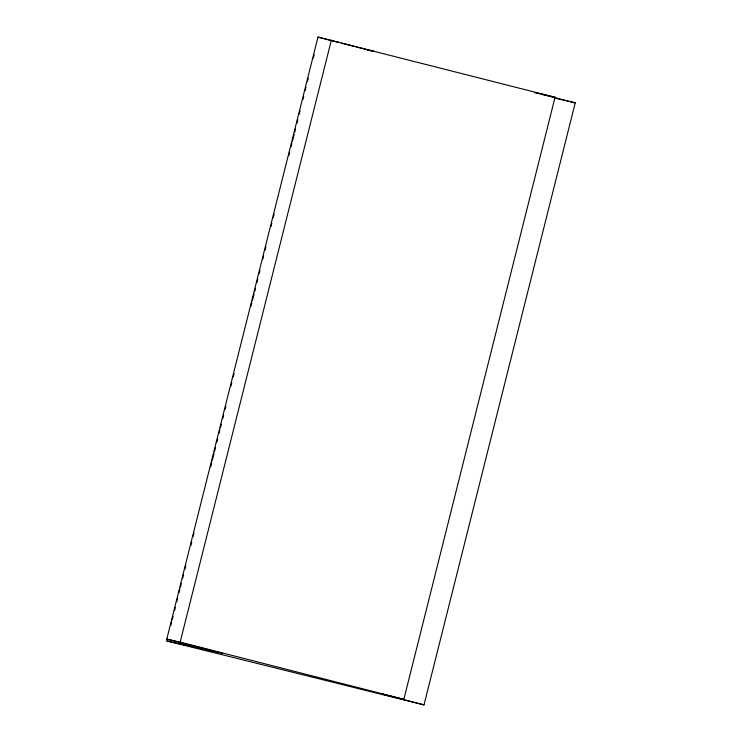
<?xml version="1.0" encoding="UTF-8"?>
<svg xmlns="http://www.w3.org/2000/svg" width="742" height="742" viewBox="0 0 742 742"><rect width="100%" height="100%" fill="white"/><g stroke="black" fill="none" stroke-linecap="round" stroke-linejoin="round"><path stroke-width="1.11" d="M167.479 638.741L166.913 640.995L222.693 653.442L166.764 639.15L317.993 37.1L555.062 97.258L403.843 699.316L382.687 694.197L424.007 704.9L575.236 102.85L550.629 96.608M170.864 625.265L171.708 621.898M172.274 619.653L173.118 616.277M174.528 610.666L175.372 607.29M176.781 601.679L177.635 598.312M179.045 592.691L179.889 589.324M180.454 587.08L181.298 583.704M182.708 578.092L183.552 574.725M184.971 569.105L185.815 565.738M190.889 545.518L191.742 542.152M193.152 536.531L193.996 533.164M210.645 466.894L211.767 462.396M212.333 460.151L214.03 453.408M214.596 451.164L215.44 447.797M216.85 442.176L217.694 438.81M219.103 433.198L219.957 429.822M220.513 427.577L221.366 424.211M222.776 418.59L223.62 415.223M225.03 409.603L225.874 406.236M230.957 386.016L231.801 382.649M233.211 377.029L234.055 373.662M250.991 306.27L251.835 302.903M252.401 300.649L254.089 293.915M254.654 291.671L255.498 288.295M256.908 282.683L257.762 279.307M259.171 273.696L260.015 270.329M262.835 259.097L263.679 255.721M265.098 250.11L265.942 246.734M271.015 226.523L271.869 223.147M273.279 217.536L274.123 214.169M288.796 155.755L289.64 152.388M291.05 146.768L291.894 143.401M292.459 141.156L294.157 134.413M294.722 132.169L295.566 128.802M296.976 123.181L297.82 119.814M299.23 114.194L300.074 110.827M302.903 99.595L303.747 96.228M305.157 90.607L306.001 87.241M307.411 81.62L308.264 78.253M313.337 58.034L314.181 54.667M166.764 639.15L180.158 642.136L331.377 40.087M367.216 49.899L373.912 51.393L356.021 46.82M566.313 100.856L575.236 102.85M424.007 704.9L166.913 640.995M555.062 97.258L534.973 92.602L539.443 93.761M555.072 98.065L565.181 100.578M541.688 94.336L548.394 96.033M317.993 37.1L339.242 42.535M341.478 43.101L353.786 46.245M180.158 642.136L403.843 699.316"/></g></svg>
